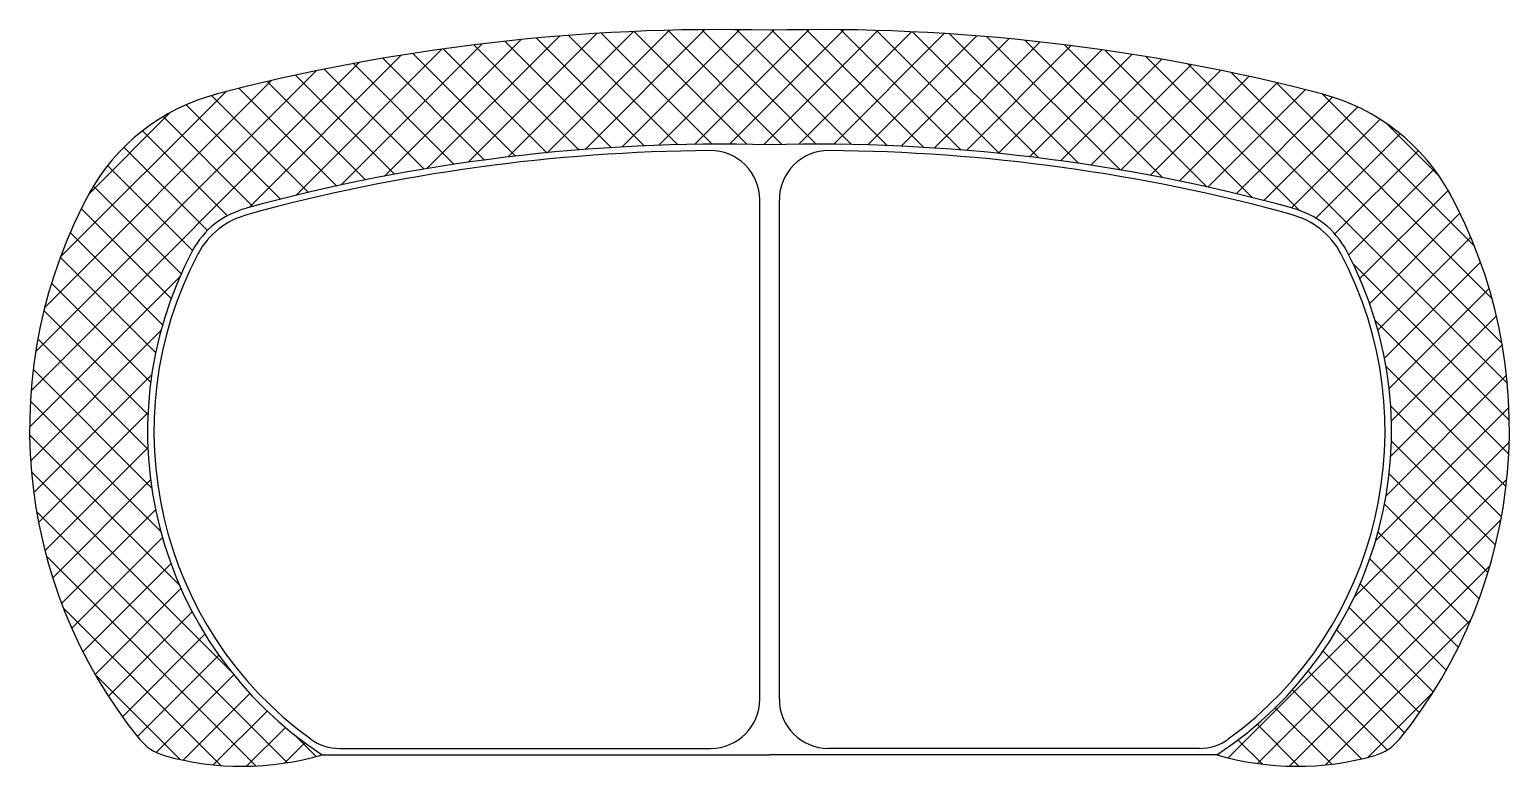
# Model space of a CAD drawing. Extents: x 6.33 to 7.84, y 5.33 to 6.08.
import ezdxf

# ---------------------------------------------------------------- set-up
doc = ezdxf.new("R2010")
doc.units = 0
doc.layers.get('0').update_dxf_attribs({"linetype": 'CONTINUOUS'})

# ---------------------------------------------------------------- blocks, each defined once
blk = doc.blocks.new('*X0')
at = {"color": 0}
for p, q in [((6.7369, 6.8076), (6.8716, 6.9423)), ((6.7787, 6.814), (6.9097, 6.945)), ((6.8194, 6.8194), (6.947, 6.947)), ((6.9579, 6.8307), (6.8483, 6.9403)), ((6.859, 6.8237), (6.9836, 6.9483)), ((6.9921, 6.8319), (6.8809, 6.943)), ((6.8978, 6.8271), (7.0196, 6.9489)), ((7.0269, 6.8324), (6.914, 6.9453)), ((6.9356, 6.8296), (7.0549, 6.9488)), ((7.0623, 6.8323), (6.9476, 6.947)), ((6.9727, 6.8313), (7.0853, 6.9439)), ((7.0853, 6.8447), (6.9818, 6.9482)), ((7.0853, 6.8801), (7.0165, 6.9488)), ((7.0853, 6.9154), (7.0519, 6.9489)), ((7.0853, 6.9085), (7.1257, 6.9489)), ((7.0853, 6.8732), (7.1609, 6.9488)), ((7.0853, 6.9439), (7.0898, 6.9484)), ((7.0853, 6.8378), (7.1955, 6.948)), ((7.2051, 6.831), (7.0877, 6.9484)), ((7.1152, 6.8324), (7.2296, 6.9467)), ((7.2423, 6.8292), (7.1225, 6.9489)), ((7.1506, 6.8324), (7.2631, 6.9449)), ((7.2803, 6.8265), (7.158, 6.9488)), ((7.1852, 6.8317), (7.2961, 6.9426)), ((7.3192, 6.8229), (7.1941, 6.9481)), ((7.2193, 6.8304), (7.3286, 6.9397)), ((7.3591, 6.8184), (7.2308, 6.9467)), ((7.4, 6.8128), (7.2683, 6.9446)), ((7.442, 6.8062), (7.3065, 6.9417)), ((6.6035, 6.7803), (6.7524, 6.9292)), ((6.6494, 6.7909), (6.793, 6.9344)), ((6.6938, 6.7999), (6.8327, 6.9388)), ((6.8269, 6.8203), (6.7224, 6.9247)), ((6.8589, 6.8237), (6.7532, 6.9293)), ((6.8913, 6.8266), (6.7845, 6.9334)), ((6.9243, 6.8289), (6.8161, 6.9371)), ((7.2528, 6.8285), (7.3607, 6.9364)), ((7.2857, 6.826), (7.3922, 6.9326)), ((7.318, 6.823), (7.4234, 6.9284)), ((7.4853, 6.7982), (7.3455, 6.938)), ((7.53, 6.7889), (7.3854, 6.9335)), ((7.5762, 6.7781), (7.4263, 6.928)), ((6.3342, 6.5817), (6.668, 6.9155)), ((6.5559, 6.768), (6.7107, 6.9229)), ((6.7645, 6.8119), (6.662, 6.9144)), ((6.7955, 6.8163), (6.692, 6.9198)), ((7.1686, 6.8321), (7.0853, 6.9154)), ((7.3499, 6.8195), (7.4541, 6.9238)), ((7.3812, 6.8155), (7.4844, 6.9187)), ((7.4121, 6.811), (7.5144, 6.9133)), ((7.6245, 6.7651), (7.4681, 6.9215)), ((7.8358, 6.5892), (7.511, 6.9139)), ((6.3389, 6.6217), (6.6241, 6.907)), ((6.348, 6.6662), (6.5789, 6.8971)), ((6.6743, 6.7961), (6.5743, 6.896)), ((6.704, 6.8018), (6.6032, 6.9025)), ((6.734, 6.8071), (6.6324, 6.9087)), ((7.009, 6.8322), (7.0853, 6.9085)), ((7.4425, 6.8061), (7.5439, 6.9075)), ((7.4725, 6.8007), (7.573, 6.9013)), ((7.502, 6.7949), (7.6018, 6.8947)), ((7.8303, 6.63), (7.5552, 6.9051)), ((7.8201, 6.6756), (7.6007, 6.895)), ((6.3639, 6.7175), (6.5322, 6.8858)), ((6.6163, 6.7834), (6.5177, 6.882)), ((6.6451, 6.7899), (6.5458, 6.8892)), ((7.1329, 6.8325), (7.0853, 6.8801)), ((7.5311, 6.7887), (7.6303, 6.8878)), ((7.5599, 6.782), (7.6582, 6.8804)), ((7.8024, 6.7287), (7.6477, 6.8834)), ((6.3932, 6.7821), (6.4758, 6.8647)), ((6.5879, 6.7764), (6.4918, 6.8726)), ((7.0446, 6.8324), (7.0853, 6.8732)), ((7.5882, 6.775), (7.6836, 6.8704)), ((6.5599, 6.7691), (6.4684, 6.8605)), ((7.6162, 6.7676), (7.7064, 6.8579)), ((7.7664, 6.8), (7.7126, 6.8538)), ((6.5339, 6.7597), (6.4475, 6.8461)), ((7.0795, 6.832), (7.0853, 6.8378)), ((7.0979, 6.8321), (7.0853, 6.8447)), ((7.6411, 6.7572), (7.7269, 6.843)), ((6.5136, 6.7447), (6.4287, 6.8295)), ((7.6604, 6.7412), (7.7453, 6.826)), ((6.4984, 6.7245), (6.4121, 6.8108)), ((7.6745, 6.7199), (7.7615, 6.8069)), ((6.4868, 6.7007), (6.3977, 6.7899)), ((7.6859, 6.6959), (7.7755, 6.7855)), ((6.4766, 6.6756), (6.3853, 6.7669)), ((7.6958, 6.6705), (7.7876, 6.7623)), ((6.4679, 6.6489), (6.3741, 6.7428)), ((7.7042, 6.6435), (7.7986, 6.7379)), ((6.4609, 6.6206), (6.3639, 6.7175)), ((7.8378, 6.5518), (7.6793, 6.7103)), ((7.7108, 6.6148), (7.8085, 6.7125)), ((6.3327, 6.5448), (6.4854, 6.6976)), ((6.4558, 6.5903), (6.355, 6.6911)), ((7.7155, 6.5841), (7.8172, 6.6858)), ((6.453, 6.5577), (6.3473, 6.6634)), ((7.7178, 6.5511), (7.8246, 6.6579)), ((6.3338, 6.5105), (6.4663, 6.6431)), ((7.8372, 6.5171), (7.7016, 6.6527)), ((6.4531, 6.5223), (6.341, 6.6344)), ((7.7171, 6.515), (7.8306, 6.6285)), ((6.4568, 6.4832), (6.3364, 6.6037)), ((6.3369, 6.4783), (6.4569, 6.5984)), ((7.8344, 6.4845), (7.7123, 6.6066)), ((7.7125, 6.475), (7.8349, 6.5975)), ((6.4661, 6.4386), (6.3335, 6.5712)), ((7.7018, 6.429), (7.8374, 6.5646)), ((7.8298, 6.4537), (7.7171, 6.5665)), ((6.3418, 6.4479), (6.4531, 6.5592)), ((6.485, 6.3844), (6.3328, 6.5366)), ((6.3483, 6.419), (6.453, 6.5237)), ((7.6799, 6.3718), (7.8377, 6.5296)), ((7.8236, 6.4246), (7.7178, 6.5304)), ((6.5376, 6.2963), (6.3346, 6.4994)), ((6.3562, 6.3915), (6.4558, 6.4911)), ((7.5519, 6.2084), (7.8352, 6.4917)), ((7.816, 6.3968), (7.7156, 6.4973)), ((6.5951, 6.2036), (6.3399, 6.4588)), ((6.3653, 6.3653), (6.4608, 6.4608)), ((7.8072, 6.3703), (7.7109, 6.4665)), ((7.5815, 6.2027), (7.8292, 6.4504)), ((6.3756, 6.3402), (6.4678, 6.4324)), ((7.7971, 6.345), (7.7043, 6.4378)), ((6.5631, 6.2002), (6.3498, 6.4135)), ((6.387, 6.3163), (6.4764, 6.4057)), ((7.6142, 6.1999), (7.8182, 6.404)), ((7.7859, 6.3209), (7.696, 6.4108)), ((7.7737, 6.2977), (7.6861, 6.3854)), ((6.3994, 6.2933), (6.4866, 6.3806)), ((6.5273, 6.2006), (6.367, 6.3609)), ((6.4128, 6.2713), (6.4982, 6.3568)), ((7.7605, 6.2756), (7.6748, 6.3613)), ((7.6509, 6.2013), (7.7989, 6.3493)), ((7.7464, 6.2543), (7.6621, 6.3386)), ((6.4271, 6.2503), (6.5111, 6.3343)), ((6.4423, 6.2302), (6.5251, 6.313)), ((7.7313, 6.2341), (7.6483, 6.3171)), ((6.4858, 6.2068), (6.3996, 6.293)), ((6.4615, 6.214), (6.5404, 6.2929)), ((7.7135, 6.2165), (7.6333, 6.2967)), ((7.6873, 6.2074), (7.6171, 6.2776)), ((6.4889, 6.2061), (6.5568, 6.274)), ((7.6939, 6.209), (7.7606, 6.2757)), ((6.5195, 6.2013), (6.5743, 6.2561)), ((7.6573, 6.202), (7.5998, 6.2595)), ((6.5534, 6.1999), (6.593, 6.2394)), ((6.6241, 6.2099), (6.6015, 6.2325)), ((7.6241, 6.1998), (7.5813, 6.2426)), ((6.592, 6.2031), (6.6128, 6.2239)), ((7.5866, 6.202), (7.5618, 6.2268)), ((7.5422, 6.2111), (7.541, 6.2122))]:
    blk.add_line(p, q, dxfattribs=at)

msp = doc.modelspace()

# ---------------------------------------------------------------- linework, layer by layer
at = {"color": 0}
for p, q in [((7.0753, 5.4023), (7.0753, 5.9101)), ((7.0953, 5.4023), (7.0953, 5.9101)), ((6.6304, 5.3458), (7.0853, 5.3458)), ((6.648, 5.3523), (7.0253, 5.3523)), ((7.5402, 5.3458), (7.0853, 5.3458)), ((7.5226, 5.3523), (7.1453, 5.3523))]:
    msp.add_line(p, q, dxfattribs=at)
for centre, radius, start, end in [((7.0354, 4.0467), 2.0364, 88.5959, 104.6716), ((7.1352, 4.0467), 2.0364, 75.3284, 91.4041), ((6.575, 5.8171), 0.2071, 104.5755, 151.699), ((7.5956, 5.8171), 0.2071, 28.301, 75.4245), ((7.0385, 4.1266), 1.8401, 88.5429, 105.2955), ((7.1321, 4.1266), 1.8401, 74.7045, 91.4571), ((7.0385, 4.1266), 1.8336, 90.4243, 105.2955), ((7.0253, 5.9101), 0.05, 0, 90.4243), ((7.1453, 5.9101), 0.05, 89.5757, 180), ((7.1321, 4.1266), 1.8336, 74.7045, 89.5757), ((6.8345, 5.6774), 0.5018, 151.1085, 218.9948), ((7.3361, 5.6774), 0.5018, 321.0052, 28.8915), ((6.575, 5.8171), 0.0871, 104.5755, 151.699), ((7.5956, 5.8171), 0.0871, 28.301, 75.4245), ((6.575, 5.8171), 0.0806, 104.5755, 151.699), ((7.5956, 5.8171), 0.0806, 28.301, 75.4245), ((6.8456, 5.6746), 0.3929, 152.1052, 236.7947), ((6.8456, 5.6746), 0.3864, 152.1052, 234.0268), ((7.325, 5.6746), 0.3929, 303.2053, 27.8948), ((7.325, 5.6746), 0.3864, 305.9732, 27.8948), ((7.0253, 5.4023), 0.05, 270, 0), ((7.1453, 5.4023), 0.05, 180, 270), ((6.4834, 5.3932), 0.05, 218.9948, 254.0899), ((6.648, 5.4023), 0.05, 234.0268, 270), ((7.5226, 5.4023), 0.05, 270, 305.9732), ((7.6872, 5.3932), 0.05, 285.9101, 321.0052), ((6.5487, 5.6225), 0.2884, 254.0899, 286.4492), ((7.6219, 5.6225), 0.2884, 253.5508, 285.9101)]:
    msp.add_arc(centre, radius, start, end, dxfattribs=at)

# ---------------------------------------------------------------- block references
msp.add_blockref('*X0', (0, -0.8658), dxfattribs=at)

doc.saveas('drawing.dxf')
